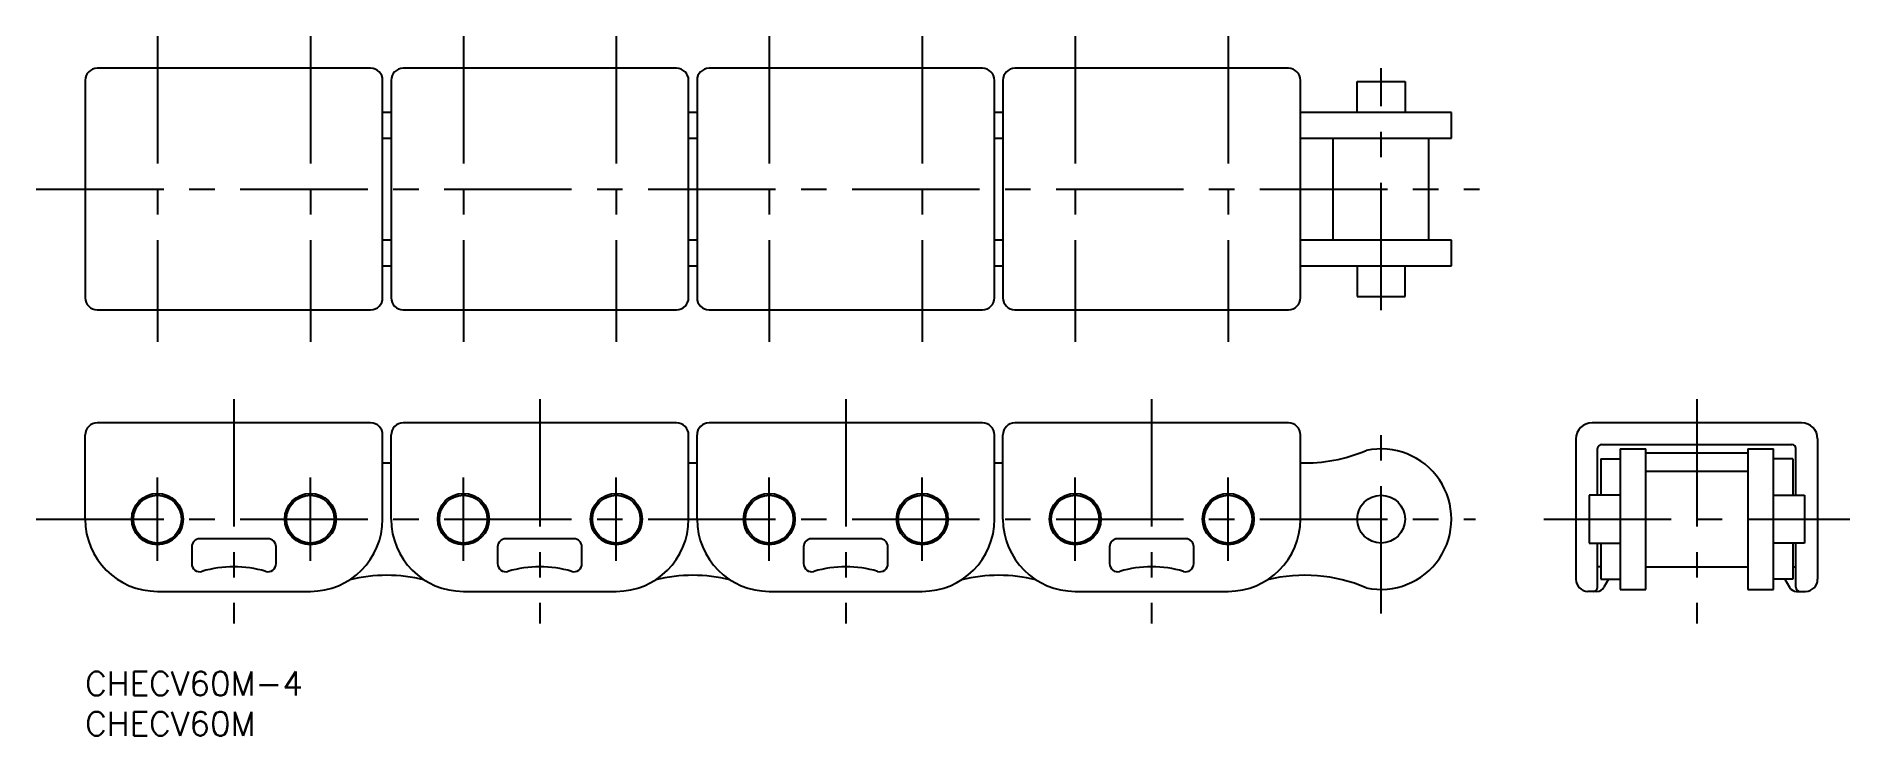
# Model space of a CAD drawing. Extents: x -6 to 220, y -8 to 79.
import ezdxf

# ---------------------------------------------------------------- set-up
doc = ezdxf.new("R2010")
doc.units = 0
doc.header["$LTSCALE"] = 0.5
doc.linetypes.add('CENTER', pattern=[50.8, 31.75, -6.35, 6.35, -6.35])
for name, color, linetype in [('MSM_CENTER', 1, 'CENTER'), ('MSM_CONTINUOUS', 7, 'CONTINUOUS'), ('MSM_PART_NUMBER', 7, 'CONTINUOUS')]:
    doc.layers.add(name, color=color, linetype=linetype)
doc.styles.get("Standard").update_dxf_attribs({"font": 'txt.shx', "height": 3, "bigfont": 'bigfont.shx'})

# ---------------------------------------------------------------- blocks, each defined once
blk = doc.blocks.new('*U11')
at = {"layer": 'MSM_PART_NUMBER'}
blk.add_text('CHECV60M-4', height=3, dxfattribs=at).set_placement((0, -3))
blk = doc.blocks.new('*U12')
at = {"layer": 'MSM_PART_NUMBER'}
blk.add_text('CHECV60M', height=3, dxfattribs=at).set_placement((0, -8))

msp = doc.modelspace()

# ---------------------------------------------------------------- linework, layer by layer
at = {"layer": 'MSM_CENTER'}
for p, q in [((9, 79.19), (9, 41.09)), ((28.05, 79.19), (28.05, 41.09)), ((47.1, 79.19), (47.1, 41.09)), ((66.15, 79.19), (66.15, 41.09)), ((85.2, 79.19), (85.2, 41.09)), ((104.25, 79.19), (104.25, 41.09)), ((123.3, 79.19), (123.3, 41.09)), ((142.35, 79.19), (142.35, 41.09)), ((161.4, 45.06), (161.4, 75.22)), ((-6.09, 60.14), (173.65, 60.14)), ((18.52, 33.95), (18.52, 6)), ((56.62, 33.95), (56.62, 6)), ((94.72, 33.95), (94.72, 6)), ((132.82, 33.95), (132.82, 6)), ((200.71, 33.95), (200.71, 6)), ((161.4, 7.25), (161.4, 30.75)), ((9, 13.8), (9, 24.2)), ((28.05, 13.8), (28.05, 24.2)), ((47.1, 13.8), (47.1, 24.2)), ((66.15, 13.8), (66.15, 24.2)), ((85.2, 13.8), (85.2, 24.2)), ((104.25, 13.8), (104.25, 24.2)), ((123.3, 13.8), (123.3, 24.2)), ((142.35, 13.8), (142.35, 24.2)), ((-6.09, 19), (173.15, 19)), ((181.66, 19), (219.76, 19))]:
    msp.add_line(p, q, dxfattribs=at)
at = {"layer": 'MSM_CONTINUOUS'}
for p, q in [((35.55, 75.19), (1.5, 75.19)), ((73.65, 75.19), (39.6, 75.19)), ((111.75, 75.19), (77.7, 75.19)), ((149.85, 75.19), (115.8, 75.19)), ((0, 73.69), (0, 46.59)), ((37.05, 46.59), (37.05, 73.69)), ((38.1, 73.69), (38.1, 46.59)), ((75.15, 46.59), (75.15, 73.69)), ((76.2, 73.69), (76.2, 46.59)), ((113.25, 46.59), (113.25, 73.69)), ((114.3, 73.69), (114.3, 46.59)), ((151.35, 46.59), (151.35, 73.69)), ((158.42, 69.69), (158.42, 73.54)), ((158.42, 73.54), (164.38, 73.54)), ((164.38, 73.54), (164.38, 69.69)), ((38.1, 69.69), (37.05, 69.69)), ((76.2, 69.69), (75.15, 69.69)), ((114.3, 69.69), (113.25, 69.69)), ((170.15, 69.69), (151.35, 69.69)), ((170.15, 66.49), (170.15, 69.69)), ((37.05, 66.49), (38.1, 66.49)), ((75.15, 66.49), (76.2, 66.49)), ((113.25, 66.49), (114.3, 66.49)), ((151.35, 66.49), (170.15, 66.49)), ((155.44, 53.79), (155.44, 66.49)), ((167.35, 53.79), (167.35, 66.49)), ((38.1, 53.79), (37.05, 53.79)), ((76.2, 53.79), (75.15, 53.79)), ((114.3, 53.79), (113.25, 53.79)), ((170.15, 53.79), (151.35, 53.79)), ((170.15, 50.59), (170.15, 53.79)), ((37.05, 50.59), (38.1, 50.59)), ((75.15, 50.59), (76.2, 50.59)), ((113.25, 50.59), (114.3, 50.59)), ((151.35, 50.59), (170.15, 50.59)), ((158.42, 50.59), (158.42, 46.74)), ((164.38, 46.74), (164.38, 50.59)), ((158.42, 46.74), (164.38, 46.74)), ((1.5, 45.09), (35.55, 45.09)), ((39.6, 45.09), (73.65, 45.09)), ((77.7, 45.09), (111.75, 45.09)), ((115.8, 45.09), (149.85, 45.09)), ((0, 19), (0, 29.5)), ((35.55, 31), (1.5, 31)), ((37.05, 19), (37.05, 29.5)), ((38.1, 19), (38.1, 29.5)), ((73.65, 31), (39.6, 31)), ((75.15, 19), (75.15, 29.5)), ((76.2, 19), (76.2, 29.5)), ((111.75, 31), (77.7, 31)), ((113.25, 19), (113.25, 29.5)), ((114.3, 19), (114.3, 29.5)), ((149.85, 31), (115.8, 31)), ((151.35, 19), (151.35, 29.5)), ((213.76, 31), (187.66, 31)), ((185.66, 29), (185.66, 11.5)), ((188.36, 21.98), (188.36, 27.8)), ((188.86, 28.3), (212.56, 28.3)), ((191.16, 27.75), (191.16, 10.25)), ((191.16, 27.75), (194.36, 27.75)), ((194.36, 10.25), (194.36, 27.75)), ((194.36, 27.25), (207.06, 27.25)), ((207.06, 27.75), (207.06, 10.25)), ((207.06, 27.75), (210.26, 27.75)), ((210.26, 10.25), (210.26, 27.75)), ((213.06, 21.98), (213.06, 27.8)), ((215.76, 29), (215.76, 11.5)), ((188.76, 26.5), (188.76, 21.98)), ((188.76, 26.5), (191.16, 26.5)), ((194.36, 24.96), (207.06, 24.96)), ((212.66, 26.5), (210.26, 26.5)), ((212.66, 26.5), (212.66, 21.98)), ((187.31, 21.98), (187.31, 16.02)), ((191.16, 21.98), (187.31, 21.98)), ((210.26, 21.98), (214.11, 21.98)), ((214.11, 21.98), (214.11, 16.02)), ((22.77, 16.55), (14.27, 16.55)), ((60.87, 16.55), (52.37, 16.55)), ((98.97, 16.55), (90.47, 16.55)), ((137.07, 16.55), (128.57, 16.55)), ((187.31, 16.02), (191.16, 16.02)), ((188.36, 10.5), (188.36, 16.02)), ((188.76, 16.02), (188.76, 11.5)), ((214.11, 16.02), (210.26, 16.02)), ((212.66, 16.02), (212.66, 11.5)), ((213.06, 10.5), (213.06, 16.02)), ((13.27, 15.55), (13.27, 13.45)), ((23.77, 13.45), (23.77, 15.55)), ((51.37, 15.55), (51.37, 13.45)), ((61.87, 13.45), (61.87, 15.55)), ((89.47, 15.55), (89.47, 13.45)), ((99.97, 13.45), (99.97, 15.55)), ((127.57, 15.55), (127.57, 13.45)), ((138.07, 13.45), (138.07, 15.55)), ((188.76, 13.05), (188.36, 13.05)), ((188.76, 11.5), (191.16, 11.5)), ((189.72, 11.5), (189.14, 10.5)), ((194.36, 13.05), (207.06, 13.05)), ((212.66, 11.5), (210.26, 11.5)), ((211.69, 11.5), (212.27, 10.5)), ((212.66, 13.05), (213.06, 13.05)), ((9, 10), (28.05, 10)), ((47.1, 10), (66.15, 10)), ((85.2, 10), (104.25, 10)), ((123.3, 10), (142.35, 10)), ((188.28, 10), (187.16, 10)), ((191.16, 10.25), (194.36, 10.25)), ((207.06, 10.25), (210.26, 10.25)), ((213.13, 10), (214.26, 10))]:
    msp.add_line(p, q, dxfattribs=at)
for centre, radius in [((9, 19), 3.2), ((9, 19), 2.98), ((28.05, 19), 3.2), ((28.05, 19), 2.98), ((47.1, 19), 3.2), ((47.1, 19), 2.98), ((66.15, 19), 3.2), ((66.15, 19), 2.98), ((85.2, 19), 3.2), ((85.2, 19), 2.98), ((104.25, 19), 3.2), ((104.25, 19), 2.98), ((123.3, 19), 3.2), ((123.3, 19), 2.98), ((142.35, 19), 3.2), ((142.35, 19), 2.98), ((161.4, 19), 2.98)]:
    msp.add_circle(centre, radius, dxfattribs=at)
for centre, radius, start, end in [((1.5, 73.69), 1.5, 90, 180), ((35.55, 73.69), 1.5, 360, 90), ((39.6, 73.69), 1.5, 90, 180), ((73.65, 73.69), 1.5, 360, 90), ((77.7, 73.69), 1.5, 90, 180), ((111.75, 73.69), 1.5, 360, 90), ((115.8, 73.69), 1.5, 90, 180), ((149.85, 73.69), 1.5, 360, 90), ((1.5, 46.59), 1.5, 180, 270), ((35.55, 46.59), 1.5, 270, 0), ((39.6, 46.59), 1.5, 180, 270), ((73.65, 46.59), 1.5, 270, 0), ((77.7, 46.59), 1.5, 180, 270), ((111.75, 46.59), 1.5, 270, 0), ((115.8, 46.59), 1.5, 180, 270), ((149.85, 46.59), 1.5, 270, 0), ((1.5, 29.5), 1.5, 90, 180), ((35.55, 29.5), 1.5, 360, 90), ((39.6, 29.5), 1.5, 90, 180), ((73.65, 29.5), 1.5, 360, 90), ((77.7, 29.5), 1.5, 90, 180), ((111.75, 29.5), 1.5, 360, 90), ((115.8, 29.5), 1.5, 90, 180), ((149.85, 29.5), 1.5, 360, 90), ((187.66, 29), 2, 90, 180), ((213.76, 29), 2, 360, 90), ((151.87, 45.73), 19.73, 268.475, 292.8645), ((161.4, 19), 8.75, 257.727, 102.273), ((188.86, 27.8), 0.5, 90, 180), ((212.56, 27.8), 0.5, 0, 90), ((37.57, 45.73), 19.73, 268.475, 271.525), ((75.67, 45.73), 19.73, 268.475, 271.525), ((113.77, 45.73), 19.73, 268.475, 271.525), ((9, 19), 9, 180, 270), ((28.05, 19), 9, 270, 0), ((47.1, 19), 9, 180, 270), ((66.15, 19), 9, 270, 0), ((85.2, 19), 9, 180, 270), ((104.25, 19), 9, 270, 0), ((123.3, 19), 9, 180, 270), ((142.35, 19), 9, 270, 0), ((14.27, 15.55), 1, 90, 180), ((22.77, 15.55), 1, 0, 90), ((52.37, 15.55), 1, 90, 180), ((60.87, 15.55), 1, 0, 90), ((90.47, 15.55), 1, 90, 180), ((98.97, 15.55), 1, 0, 90), ((128.57, 15.55), 1, 90, 180), ((137.07, 15.55), 1, 0, 90), ((14.27, 13.45), 1, 180, 286.0901), ((18.52, -1.28), 14.33, 73.9099, 106.0901), ((22.77, 13.45), 1, 253.9099, 0), ((37.57, -7.73), 19.73, 76.436, 103.564), ((52.37, 13.45), 1, 180, 286.0901), ((56.62, -1.28), 14.33, 73.9099, 106.0901), ((60.87, 13.45), 1, 253.9099, 0), ((75.67, -7.73), 19.73, 76.436, 103.564), ((90.47, 13.45), 1, 180, 286.0901), ((94.72, -1.28), 14.33, 73.9099, 106.0901), ((98.97, 13.45), 1, 253.9099, 0), ((113.77, -7.73), 19.73, 76.436, 103.564), ((128.57, 13.45), 1, 180, 286.0901), ((132.82, -1.28), 14.33, 73.9099, 106.0901), ((137.07, 13.45), 1, 253.9099, 0), ((151.87, -7.73), 19.73, 67.1355, 103.564), ((187.16, 11.5), 1.5, 180, 270), ((188.86, 12), 1, 329.9999999995546, 330.0000069661077), ((212.56, 12), 1, 209.9999930338924, 210.0000000004452), ((214.26, 11.5), 1.5, 270, 0), ((187.86, 10.5), 0.5, 270, 0), ((188.28, 11), 1, 270, 330), ((213.13, 11), 1, 210, 270), ((213.56, 10.5), 0.5, 180, 270)]:
    msp.add_arc(centre, radius, start, end, dxfattribs=at)

# ---------------------------------------------------------------- block references
for name in ['*U11', '*U12']:
    msp.add_blockref(name, (0, 0), dxfattribs=at)

doc.saveas('drawing.dxf')
